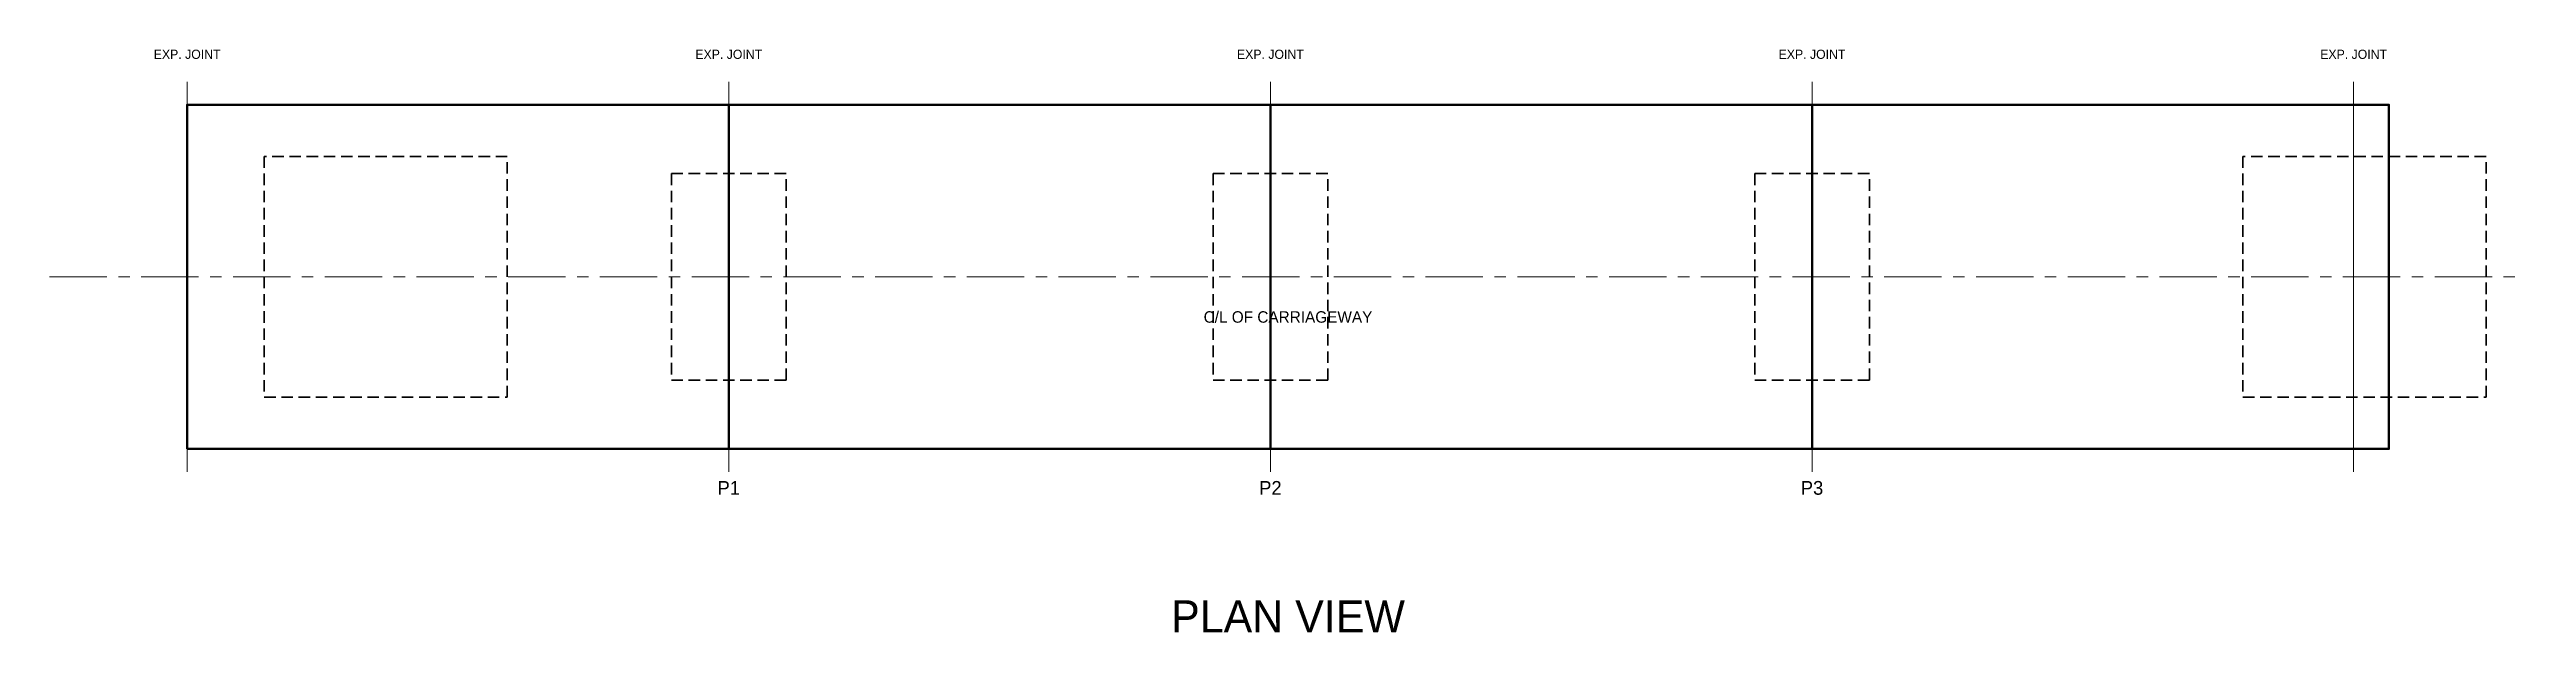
# Model space of a CAD drawing. Header units: metres. Extents: x -26 to 75, y -14 to 616.
# Drawn here: x -3 to 51, y -14 to -1.3 of the extents above.
import ezdxf
from ezdxf.enums import TextEntityAlignment as Align

# ---------------------------------------------------------------- set-up
doc = ezdxf.new("R2010")
doc.units = ezdxf.units.M
doc.linetypes.add('CENTER', pattern=[2, 1.25, -0.25, 0.25, -0.25])
doc.linetypes.add('HIDDEN', pattern=[0.375, 0.25, -0.125])
for name, color, linetype, lineweight in [('A-DIM', 1, 'CONTINUOUS', 18), ('A-GRID', 8, 'CENTER', 15), ('A-TEXT', 7, 'CONTINUOUS', 18), ('S-ABUT', 5, 'CONTINUOUS', 50), ('S-DECK', 4, 'CONTINUOUS', 50), ('S-FNDTN', 2, 'HIDDEN', 35), ('S-PIER', 3, 'CONTINUOUS', 50)]:
    doc.layers.add(name, color=color, linetype=linetype, lineweight=lineweight)

msp = doc.modelspace()

# ---------------------------------------------------------------- linework, layer by layer
at = {"layer": 'A-DIM', "linetype": 'CONTINUOUS'}
for p, q in [((0, -10.5), (0, -2)), ((11.808, -10.5), (11.808, -2)), ((23.616, -10.5), (23.616, -2)), ((35.424, -10.5), (35.424, -2)), ((47.232, -10.5), (47.232, -2))]:
    msp.add_line(p, q, dxfattribs=at)
at = {"layer": 'A-GRID', "linetype": 'CENTER'}
msp.add_line((-3, -6.25), (51, -6.25), dxfattribs=at)
at = {"layer": 'S-ABUT', "linetype": 'CONTINUOUS'}
for p, q in [((0, -10), (0, -2.5)), ((48, -10), (48, -2.5))]:
    msp.add_line(p, q, dxfattribs=at)
at = {"layer": 'S-DECK', "linetype": 'CONTINUOUS'}
msp.add_lwpolyline([(0, -10), (48, -10), (48, -2.5), (0, -2.5)], close=True, dxfattribs=at)
at = {"layer": 'S-FNDTN', "linetype": 'HIDDEN'}
for points in [[(1.68, -8.875), (6.98, -8.875), (6.98, -3.625), (1.68, -3.625)], [(44.82, -8.875), (50.12, -8.875), (50.12, -3.625), (44.82, -3.625)], [(10.558, -8.5), (13.058, -8.5), (13.058, -4), (10.558, -4)], [(22.366, -8.5), (24.866, -8.5), (24.866, -4), (22.366, -4)], [(34.174, -8.5), (36.674, -8.5), (36.674, -4), (34.174, -4)]]:
    msp.add_lwpolyline(points, close=True, dxfattribs=at)
at = {"layer": 'S-PIER', "linetype": 'CONTINUOUS'}
for p, q in [((11.808, -10), (11.808, -2.5)), ((23.616, -10), (23.616, -2.5)), ((35.424, -10), (35.424, -2.5))]:
    msp.add_line(p, q, dxfattribs=at)

# ---------------------------------------------------------------- texts
at = {"layer": 'A-DIM'}
for p in [(0, -1.5), (11.808, -1.5), (23.616, -1.5), (35.424, -1.5), (47.232, -1.5)]:
    msp.add_text('EXP. JOINT', height=0.2, dxfattribs=at).set_placement(p, align=Align.CENTER)
at = {"layer": 'A-GRID'}
msp.add_text('C/L OF CARRIAGEWAY', height=0.25, dxfattribs=at).set_placement((24, -7.25), align=Align.CENTER)
at = {"layer": 'A-TEXT'}
for s, height, p in [('P1', 0.3, (11.808, -11)), ('P2', 0.3, (23.616, -11)), ('P3', 0.3, (35.424, -11)), ('PLAN VIEW', 0.7, (24, -14))]:
    msp.add_text(s, height=height, dxfattribs=at).set_placement(p, align=Align.CENTER)

doc.saveas('drawing.dxf')
